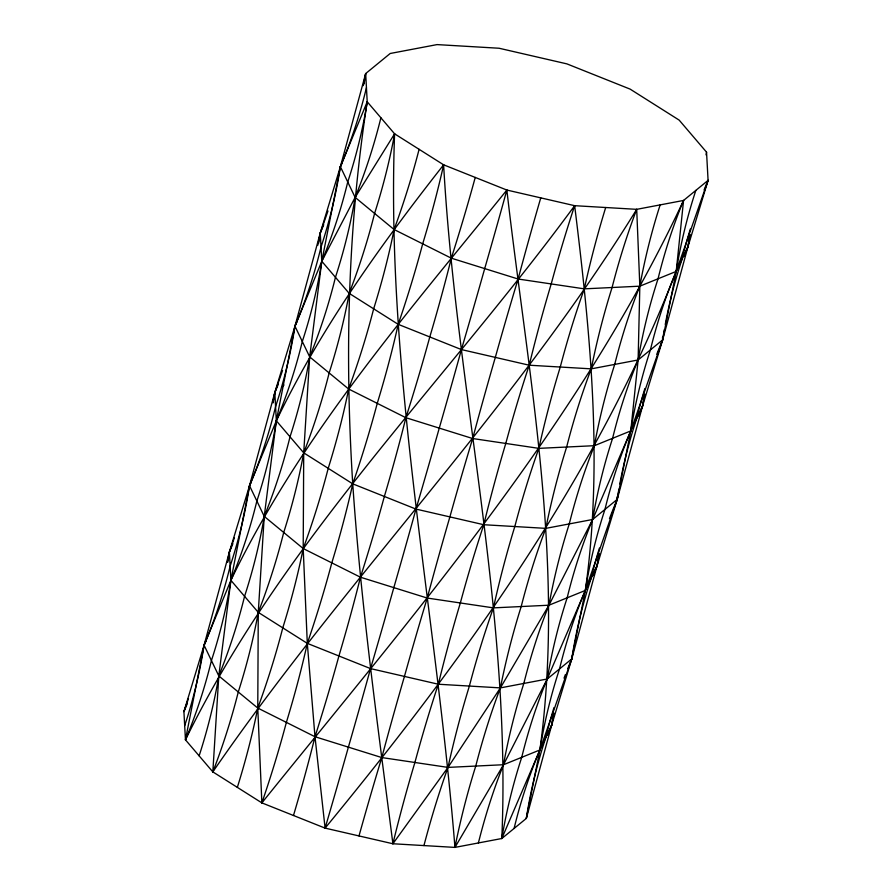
<?xml version="1.0" encoding="UTF-8"?>
<svg xmlns="http://www.w3.org/2000/svg" width="892" height="892" viewBox="0 0 892 892"><rect width="100%" height="100%" fill="white"/><g stroke="black" fill="none" stroke-linecap="round" stroke-linejoin="round"><path stroke-width="1.34" d="M363.278 85.654L365.675 73.568L367.214 101.777L394.587 133.811C385.69 373.547 435.842 609.47 454.953 847.4L501.806 838.513L526.325 818.432L551.613 725.341L571.761 658.92L597.049 565.829L617.208 499.397L642.485 406.306L662.644 339.885L687.933 246.794L708.081 180.374L706.542 152.164L679.169 120.119L630.131 89.122L566.899 63.878L499.096 48.246L437.047 44.6L390.194 53.487L365.675 73.568L340.387 166.659A587.237 537.441 -3.1 0 1 320.986 247.184A587.237 537.441 -3.1 0 1 294.973 326.182L274.792 392.603L249.515 485.694A587.237 537.441 -3.1 0 1 230.114 566.208A587.237 537.441 -3.1 0 1 204.09 645.217L183.919 711.626L185.458 739.836L212.831 771.881L261.869 802.878L325.101 828.122L392.904 843.754L454.953 847.4L503.512 764.723L547.242 678.99L585.342 590.437L597.049 565.829L599.446 553.653M554.01 713.176L551.613 725.341L539.894 749.96L501.806 838.513C511.64 612.18 456.169 389.96 443.625 164.819L394.587 133.811L355.127 197.377L321.778 261.289L294.951 326.171A587.237 537.441 -3.1 0 1 275.55 406.696A587.237 537.441 -3.1 0 1 249.537 485.694L229.355 552.115L204.067 645.206A587.237 537.441 -3.1 0 1 184.666 725.731M553.988 707.59A587.237 541.02 25.5 0 0 545.77 737.651A587.237 541.02 25.5 0 0 526.302 818.432L539.894 749.96A587.237 523.794 50.7 0 1 559.518 668.967A587.237 523.794 50.7 0 1 585.319 590.426L617.208 499.397L630.778 430.925A587.237 523.794 50.7 0 1 650.402 349.932A587.237 523.794 50.7 0 1 676.192 271.402L708.081 180.374L683.562 200.444L636.71 209.341C513.09 409.885 346.018 578.284 212.831 771.881L218.808 675.924L230.894 580.324L249.515 485.694L276.342 420.801A587.237 513.223 -25.6 0 0 302.299 341.524A587.237 513.223 -25.6 0 0 321.8 261.289L340.387 166.659A587.237 537.441 -3.1 0 0 366.434 87.672M644.883 394.141L642.485 406.306L630.778 430.925L592.678 519.478L548.948 605.211L500.39 687.888L447.996 767.399L392.904 843.754C377.517 724.014 360.948 604.352 352.741 483.843C344.725 356.399 347.635 228.096 367.214 101.777L340.387 166.659L320.239 233.08L294.951 326.171L276.342 420.801L264.244 516.401L258.267 612.369L257.766 708.058L261.869 802.878C415.616 612.024 578.93 424.369 683.562 200.444L676.214 271.413L662.644 339.885L630.778 430.925A587.237 523.794 50.7 0 0 604.954 509.443A587.237 523.794 50.7 0 0 585.308 590.437L571.761 658.92L539.894 749.96A587.237 523.794 50.7 0 0 514.082 828.478M251.265 482.003L249.515 485.694L264.244 516.401L303.202 548.547L360.435 577.213L427.235 598.053L493.432 607.876L548.948 605.211L585.342 590.437C603.36 462.535 590.359 333.106 574.66 205.684C444.406 383.125 283.099 540.273 185.458 739.836L204.067 645.206L230.894 580.324A587.237 513.223 -25.6 0 0 256.863 501.048A587.237 513.223 -25.6 0 0 276.364 420.801C320.574 328.49 380.583 245.044 443.625 164.819L506.857 190.052L574.66 205.684L636.71 209.341L639.832 286.176L638.126 359.967L630.778 430.925L594.384 445.688L538.868 448.364L472.671 438.529L405.871 417.701L348.638 389.023L309.691 356.889L294.951 326.171L296.702 322.48M683.93 256.472A587.237 537.441 -3.1 0 1 687.91 246.783L690.319 234.629M706.007 154.862L706.542 152.164M227.493 561.514L229.355 552.115L234.362 537.809M272.93 402.002L274.792 392.603L282.541 370.492M317.842 245.166L320.239 233.08L327.977 210.969M188.468 698.626L183.919 711.626A587.237 541.02 25.5 0 0 187.42 703.253M684.242 255.703L687.933 246.794A587.237 537.441 -3.1 0 1 689.594 236.581M638.806 415.215L642.485 406.306A587.237 537.441 -3.1 0 1 644.158 396.104M593.37 574.727L597.049 565.829A587.237 537.441 -3.1 0 1 598.722 555.616M547.933 734.25L551.613 725.341A587.237 537.441 -3.1 0 1 553.274 715.128M342.149 162.968L340.387 166.659L355.127 197.377L394.074 229.512L451.307 258.178L518.107 279.018L584.305 288.852L639.832 286.176L676.214 271.413L687.933 246.794M205.829 641.515L204.067 645.206L218.808 675.924L257.766 708.058L314.988 736.725L381.798 757.564L447.996 767.399L503.512 764.723L539.894 749.96C565.528 562.897 528.109 375.565 506.857 190.052C406.819 313.951 300.437 435.72 230.894 580.324A587.237 513.223 -25.6 0 1 211.426 660.559A587.237 513.223 -25.6 0 1 185.48 739.847M323.729 224.706A587.237 541.02 25.5 0 1 320.261 233.091L321.778 261.289L309.691 356.889L303.715 452.846L303.202 548.547L307.305 643.366L314.988 736.725L325.101 828.122C464.654 658.329 595.811 477.555 676.214 271.413A587.237 523.794 50.7 0 1 695.838 190.42M281.95 386.738L283.99 385.065M278.293 384.218A587.237 541.02 25.5 0 1 274.825 392.614L276.342 420.801L303.715 452.846L352.741 483.843L415.973 509.087L483.776 524.719L545.826 528.365L592.678 519.478L617.208 499.397A587.237 541.02 25.5 0 1 618.892 489.106M662.5 337.321L662.644 339.885A587.237 541.02 25.5 0 0 656.757 354.291M617.063 496.833L617.208 499.397A587.237 541.02 25.5 0 0 609.47 518.653M571.627 656.356L571.761 658.92A587.237 541.02 25.5 0 0 567.78 668.498M232.857 543.73A587.237 541.02 25.5 0 1 229.378 552.126L230.894 580.324L258.267 612.369L307.305 643.366L370.537 668.599L438.34 684.231L500.39 687.888L547.242 678.99L571.761 658.92A587.237 541.02 25.5 0 1 591.206 578.139A587.237 541.02 25.5 0 1 599.424 548.078M574.649 205.673A587.237 174.72 -81.6 0 0 551.211 283.935A587.237 174.72 -81.6 0 0 529.212 365.196A587.237 174.72 -81.6 0 0 505.775 443.458A587.237 174.72 -81.6 0 0 483.776 524.708A587.237 174.72 -81.6 0 0 460.339 602.97A587.237 174.72 -81.6 0 0 438.329 684.231A587.237 174.72 -81.6 0 0 414.892 762.493A587.237 174.72 -81.6 0 0 392.893 843.743M540.753 197.879A587.237 71.237 -77 0 0 518.107 279.006A587.237 71.237 -77 0 0 495.316 357.391A587.237 71.237 -77 0 0 472.671 438.529A587.237 71.237 -77 0 0 449.88 516.914A587.237 71.237 -77 0 0 427.235 598.041A587.237 71.237 -77 0 0 404.433 676.426A587.237 71.237 -77 0 0 381.787 757.553A587.237 71.237 -77 0 0 358.997 835.938M501.783 838.502A587.237 486.452 67.9 0 1 521.72 757.353A587.237 486.441 67.9 0 1 547.22 678.979A587.237 486.441 67.9 0 1 567.156 597.83A587.237 486.441 67.9 0 1 592.656 519.467A587.237 486.441 67.9 0 1 612.592 438.318A587.237 486.441 67.9 0 1 638.103 359.944A587.237 486.441 67.9 0 1 658.04 278.806A587.237 486.441 67.9 0 1 683.54 200.432M478.391 842.962A587.237 430.401 79.3 0 1 503.489 764.712A587.237 430.401 79.3 0 1 523.827 683.45A587.237 430.401 79.3 0 1 548.937 605.2A587.237 430.401 79.3 0 1 569.263 523.927A587.237 430.401 79.3 0 1 594.373 445.677A587.237 430.401 79.3 0 1 614.711 364.415A587.237 430.401 79.3 0 1 639.809 286.165A587.237 430.401 79.3 0 1 660.147 204.904M325.101 828.111A587.237 34.989 -72.7 0 0 348.393 747.15A587.237 34.989 -72.7 0 0 370.537 668.587A587.237 34.989 -72.7 0 0 393.829 587.638A587.237 34.989 -72.7 0 0 415.984 509.076A587.237 34.989 -72.7 0 0 439.265 428.127A587.237 34.989 -72.7 0 0 461.42 349.553A587.237 34.989 -72.7 0 0 484.702 268.603A587.237 34.989 -72.7 0 0 506.857 190.041M293.479 815.5A587.237 139.866 -68.2 0 0 314.999 736.714A587.237 139.866 -68.2 0 0 338.915 655.988A587.237 139.866 -68.2 0 0 360.446 577.202A587.237 139.866 -68.2 0 0 384.352 496.476A587.237 139.866 -68.2 0 0 405.882 417.69A587.237 139.866 -68.2 0 0 429.788 336.953A587.237 139.866 -68.2 0 0 451.319 258.167A587.237 139.866 -68.2 0 0 475.235 177.441M443.636 164.808A587.237 239.357 -63.4 0 1 422.685 243.85A587.237 239.357 -63.4 0 1 398.2 324.331A587.237 239.357 -63.4 0 1 377.249 403.362A587.237 239.357 -63.4 0 1 352.753 483.843M365.698 73.568A587.237 541.02 25.5 0 1 363.992 83.87M636.698 209.319A587.237 357.815 87.2 0 0 612.079 287.525A587.237 357.815 87.2 0 0 591.251 368.842A587.237 357.815 87.2 0 0 566.643 447.037A587.237 357.815 87.2 0 0 545.815 528.365A587.237 357.815 87.2 0 0 521.196 606.549A587.237 357.815 87.2 0 0 500.379 687.877A587.237 357.815 87.2 0 0 475.759 766.072A587.237 357.815 87.2 0 0 454.931 847.389M419.095 149.321A587.237 329.661 -57.7 0 1 394.097 229.512A587.237 329.661 -57.7 0 1 373.659 308.833A587.237 329.661 -57.7 0 1 348.66 389.023A587.237 329.661 -57.7 0 1 328.211 468.345A587.237 329.661 -57.7 0 1 303.213 548.547A587.237 329.661 -57.7 0 1 282.775 627.868A587.237 329.661 -57.7 0 1 257.777 708.058A587.237 329.661 -57.7 0 1 237.339 787.38M394.61 133.811A587.237 407.298 -50.5 0 1 374.584 213.444A587.237 407.298 -50.5 0 1 349.173 293.334A587.237 407.298 -50.5 0 1 329.148 372.956A587.237 407.298 -50.5 0 1 303.726 452.846A587.237 407.298 -50.5 0 1 283.712 532.479A587.237 407.298 -50.5 0 1 258.29 612.369A587.237 407.298 -50.5 0 1 238.275 691.991A587.237 407.298 -50.5 0 1 212.853 771.881M380.884 117.8A587.237 469.281 -40.5 0 1 355.15 197.377A587.237 469.281 -40.5 0 1 335.448 277.312A587.237 469.281 -40.5 0 1 309.714 356.889A587.237 469.281 -40.5 0 1 290.012 436.824A587.237 469.281 -40.5 0 1 264.266 516.412A587.237 469.281 -40.5 0 1 244.564 596.335A587.237 469.281 -40.5 0 1 218.83 675.924A587.237 469.281 -40.5 0 1 199.128 755.858M367.236 101.777A587.237 513.223 -25.6 0 1 347.735 182.013A587.237 513.223 -25.6 0 1 321.8 261.3L349.151 293.334L398.178 324.331L461.409 349.575L529.212 365.207L591.262 368.853L638.126 359.967L662.644 339.885A587.237 541.02 25.5 0 1 664.328 329.583M690.308 229.043A587.237 541.02 25.5 0 0 682.09 259.104A587.237 541.02 25.5 0 0 665.254 324.454M704.1 189.951A587.237 541.02 25.5 0 1 708.058 180.362M605.69 207.524A587.237 271.48 -86.6 0 0 584.293 288.841A587.237 271.48 -86.6 0 0 560.254 367.036A587.237 271.48 -86.6 0 0 538.857 448.353A587.237 271.48 -86.6 0 0 514.807 526.548A587.237 271.48 -86.6 0 0 493.421 607.876A587.237 271.48 -86.6 0 0 469.37 686.071A587.237 271.48 -86.6 0 0 447.985 767.388A587.237 271.48 -86.6 0 0 423.934 845.583M320.261 233.091A587.237 541.02 25.5 0 1 318.555 243.382M644.871 388.555A587.237 541.02 25.5 0 0 636.654 418.627A587.237 541.02 25.5 0 0 619.817 483.977M638.494 415.984A587.237 537.441 -3.1 0 1 642.463 406.306M352.753 483.843A587.237 239.357 -63.4 0 1 331.802 562.885A587.237 239.357 -63.4 0 1 307.316 643.366A587.237 239.357 -63.4 0 1 286.365 722.397A587.237 239.357 -63.4 0 1 261.88 802.878M274.825 392.603A587.237 541.02 25.5 0 1 273.108 402.894M593.057 575.496A587.237 537.441 -3.1 0 1 597.027 565.818M229.378 552.115A587.237 541.02 25.5 0 1 227.672 562.417M564.034 678.165A587.237 541.02 25.5 0 1 565.417 674.53M547.61 735.019A587.237 537.441 -3.1 0 1 551.591 725.33"/></g></svg>
